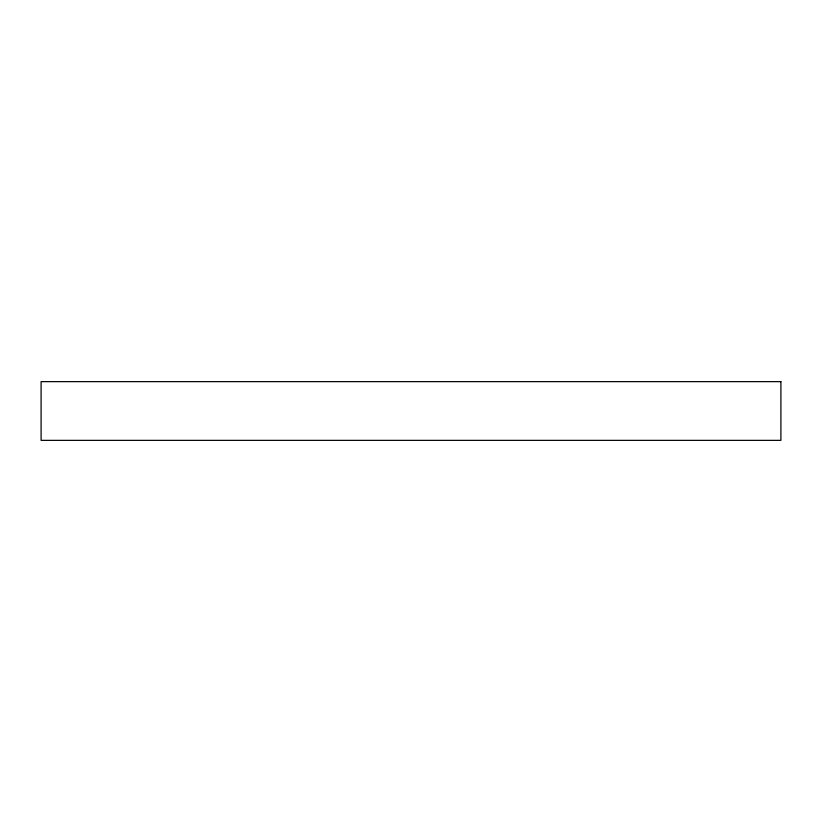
<?xml version="1.0" encoding="UTF-8"?>
<svg xmlns="http://www.w3.org/2000/svg" width="822" height="822" viewBox="0 0 822 822"><rect width="100%" height="100%" fill="white"/><g stroke="black" fill="none" stroke-linecap="round" stroke-linejoin="round"><path stroke-width="1.23" d="M780.9 381.644L41.1 381.644L41.1 440.356L780.9 440.356L780.9 381.644"/></g></svg>
